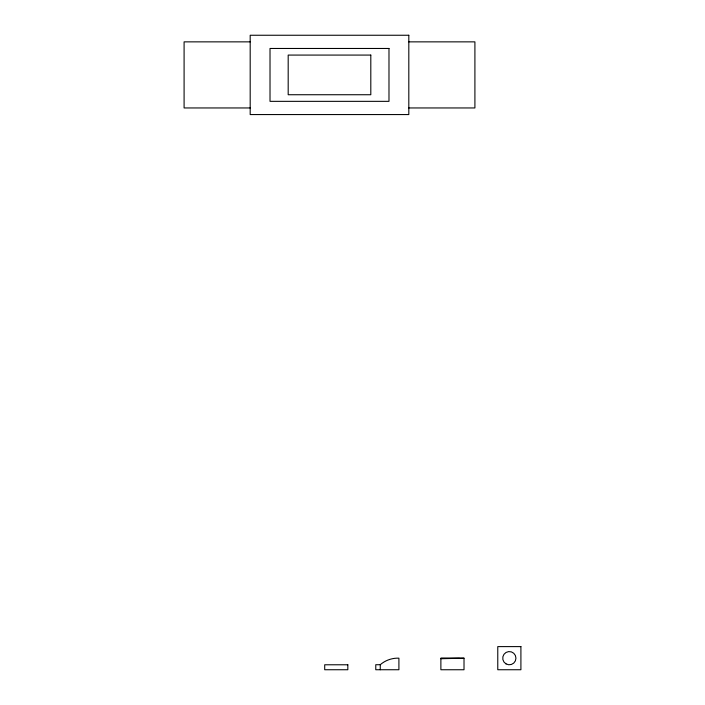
<?xml version="1.0" encoding="UTF-8"?>
<svg xmlns="http://www.w3.org/2000/svg" width="705" height="705" viewBox="0 0 705 705"><rect width="100%" height="100%" fill="white"/><g stroke="black" fill="none" stroke-linecap="round" stroke-linejoin="round"><path stroke-width="1.06" d="M380.251 664.718C385.353 660.277 392.156 657.888 398.907 658.17L398.907 669.741L375.774 669.741L375.774 664.718L380.251 664.718L380.251 669.741M464.013 658.188L440.881 658.188L440.881 669.75L464.013 669.75L464.013 658.188L440.881 658.726M250.187 41.859L184.093 41.859L184.093 107.953L250.187 107.953M408.812 41.859L474.906 41.859L474.906 107.953L408.812 107.953M440.881 658.355L459.519 658.373M408.812 35.25L250.187 35.25L250.187 114.562L408.812 114.562L408.812 35.25M388.984 48.469L270.015 48.469L270.015 101.344L388.984 101.344L388.984 48.469M370.804 55.078L288.186 55.078L288.186 94.734L370.804 94.734L370.804 55.078M520.907 646.608L497.774 646.608L497.774 669.741L520.907 669.741L520.907 646.608M347.829 664.78L324.705 664.78L324.705 669.741L347.829 669.741L347.829 664.78M506.031 663.899A6.609 6.609 0 0 0 515.945 658.17A6.609 6.609 0 0 0 506.031 652.451A6.609 6.609 0 0 0 506.031 663.899"/></g></svg>
